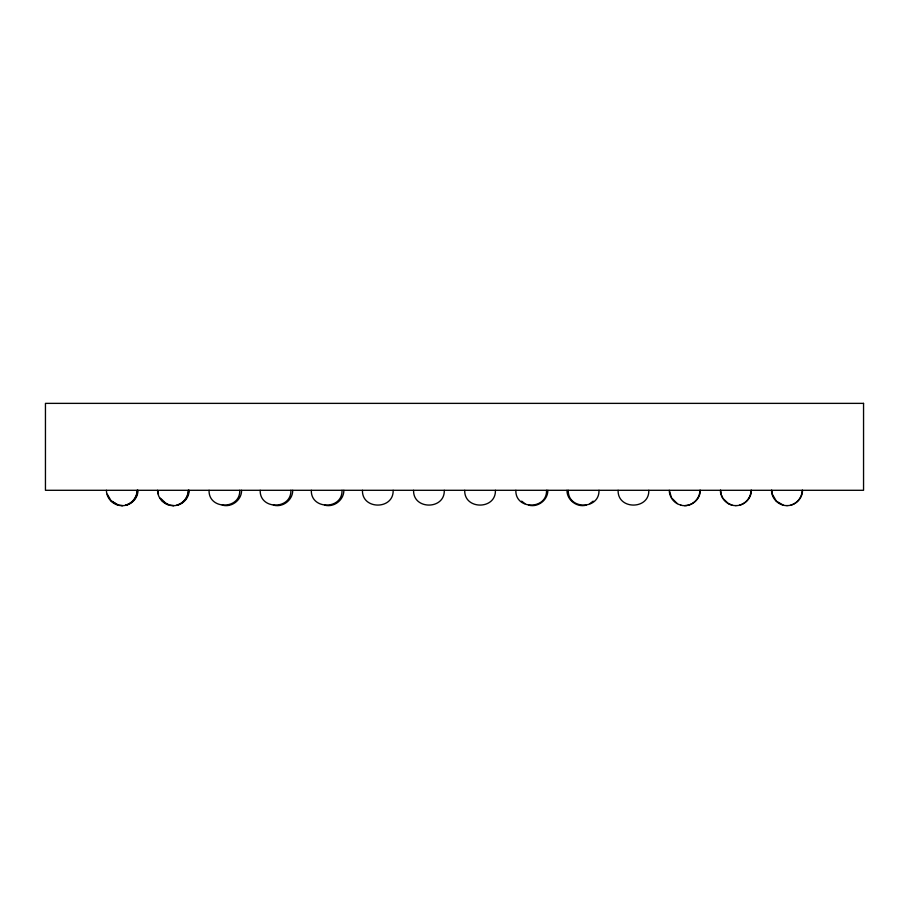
<?xml version="1.0" encoding="UTF-8"?>
<svg xmlns="http://www.w3.org/2000/svg" width="909" height="909" viewBox="0 0 909 909"><rect width="100%" height="100%" fill="white"/><g stroke="black" fill="none" stroke-linecap="round" stroke-linejoin="round"><path stroke-width="1.36" d="M137.111 490.292C137.077 497.075 132.282 503.313 125.737 505.109M137.486 490.292C137.452 497.075 132.657 503.313 126.124 505.109M137.998 490.292C138.077 498.848 130.294 506.131 121.772 505.631M188.243 490.292C188.208 497.075 183.413 503.313 176.869 505.109M188.618 490.292C188.583 497.075 183.788 503.313 177.255 505.109M189.129 490.292C189.208 498.848 181.425 506.131 172.903 505.631M239.749 490.292C240.499 509.994 208.32 509.994 209.07 490.292M241.589 490.292C241.771 500.007 231.613 507.801 222.273 505.109M290.88 490.292C291.63 509.994 259.451 509.994 260.201 490.292M292.721 490.292C292.903 500.007 282.744 507.801 273.404 505.109M342.011 490.292C342.761 509.994 310.583 509.994 311.332 490.292M343.852 490.292C344.034 500.007 333.876 507.801 324.536 505.109M393.142 490.292C393.892 509.994 361.714 509.994 362.464 490.292M444.274 490.292C445.024 509.994 412.845 509.994 413.595 490.292M495.405 490.292C496.155 509.994 463.976 509.994 464.726 490.292M546.536 490.292C547.286 509.994 515.108 509.994 515.857 490.292M547.843 490.292C548.025 500.007 537.867 507.801 528.527 505.109M598.974 490.292C599.713 509.994 567.546 509.994 568.284 490.292M648.799 490.292C649.549 509.994 617.37 509.994 618.12 490.292M699.93 490.292C699.987 498.507 692.806 505.688 684.591 505.631M700.271 490.292C700.453 500.189 690.056 507.858 680.614 505.109M751.061 490.292C751.027 497.075 746.232 503.313 739.699 505.109M751.402 490.292C751.459 498.632 744.051 505.858 735.722 505.631M802.192 490.292C802.158 497.075 797.363 503.313 790.83 505.109M802.533 490.292C802.59 498.632 795.182 505.858 786.853 505.631M589.998 503.575L593.179 501.143M586.305 505.109C576.965 507.801 566.807 500.007 566.989 490.292M787.183 505.631C778.854 505.858 771.446 498.632 771.514 490.292M736.051 505.631C727.723 505.858 720.314 498.632 720.382 490.292M169.813 505.109L173.789 505.631M173.278 505.631C164.927 505.881 157.496 498.643 157.552 490.292M118.681 505.109L122.658 505.631M122.147 505.631C113.795 505.881 106.364 498.643 106.421 490.292M783.217 505.109L776.343 501.143L772.366 494.257M732.086 505.109L728.382 503.575L723.575 499.018M680.955 505.109C674.205 503.575 669.285 497.166 669.251 490.292M168.585 504.597L166.12 503.575L161.313 499.018M168.074 504.597L162.427 501.143L159.984 497.962M117.454 504.597L111.807 501.143M118.17 505.109L111.296 501.143L107.33 494.257M677.25 503.575L671.637 497.962M521.641 501.143L524.823 503.575M721.746 495.496L722.769 497.962M671.126 496.723L669.751 491.61M771.843 490.292L772.196 492.939M720.712 490.292L721.235 494.257M158.109 491.61L158.461 494.257M863.55 403.369L45.45 403.369L45.45 490.292L863.55 490.292L863.55 403.369"/></g></svg>
